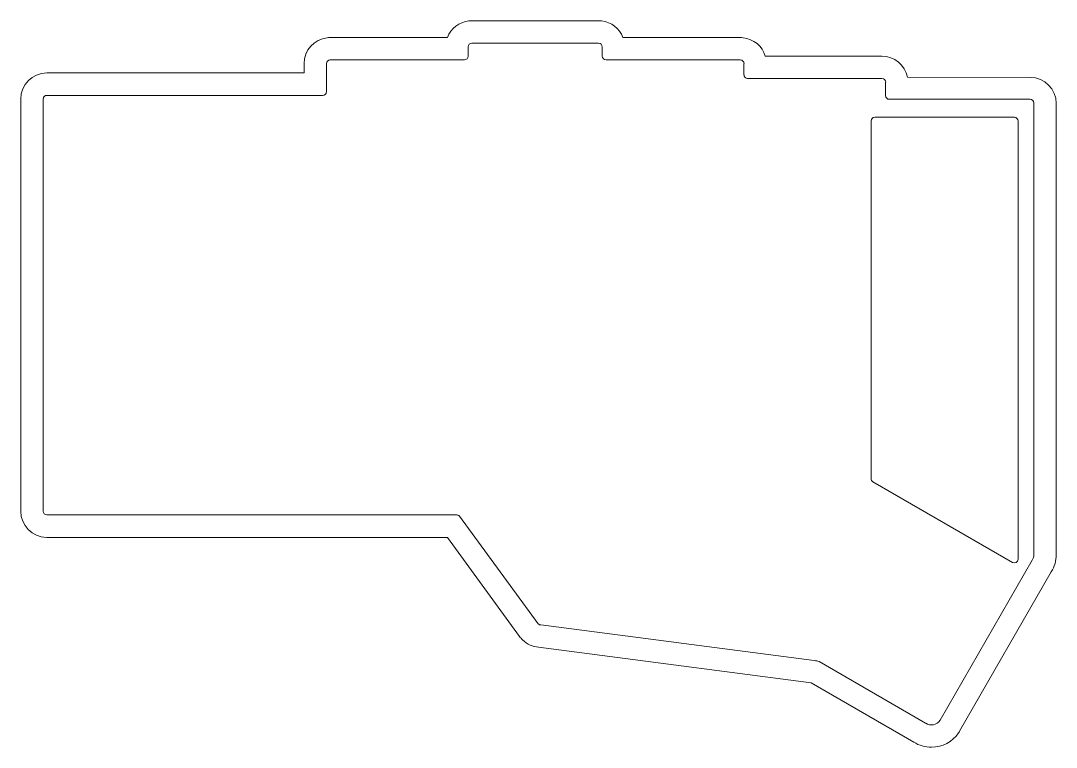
# Model space of a CAD drawing. Header units: millimetres. Extents: x -145 to -6, y 2 to 99.
import ezdxf

# ---------------------------------------------------------------- set-up
doc = ezdxf.new("R2010")
doc.units = ezdxf.units.MM
doc.header["$MEASUREMENT"] = 0
doc.layers.add('カット2(R0G0B255)', color=7, linetype='Continuous', lineweight=0)

# ---------------------------------------------------------------- blocks, each defined once
blk = doc.blocks.new('Block_0')
at = {"layer": 'カット2(R0G0B255)', "color": 5, "lineweight": 0, "true_color": 0x0000ff}
for points, knots in [([(-23.14, 1.94), (-23.98, 1.94), (-24.8, 2.17), (-25.5, 2.63), (-25.5, 2.63), (-39.29, 10.59), (-39.29, 10.59), (-39.29, 10.59), (-75.82, 15.34), (-75.82, 15.34), (-76.62, 15.41), (-77.38, 15.75), (-77.97, 16.32), (-78.12, 16.46), (-78.26, 16.63), (-78.38, 16.8), (-78.38, 16.8), (-88.06, 30.08), (-88.06, 30.08), (-88.06, 30.08), (-141.81, 30.08), (-141.83, 30.08), (-143.73, 30.11), (-145.29, 31.68), (-145.29, 33.58), (-145.29, 33.58), (-145.29, 88.83), (-145.29, 88.83), (-145.29, 90.76), (-143.72, 92.33), (-141.78, 92.33), (-141.78, 92.33), (-107.28, 92.33), (-107.28, 92.33), (-107.28, 92.33), (-107.28, 93.58), (-107.28, 93.58), (-107.28, 95.38), (-105.92, 96.86), (-104.18, 97.06), (-104.05, 97.08), (-103.92, 97.09), (-103.79, 97.09), (-103.79, 97.09), (-88.05, 97.09), (-88.05, 97.09), (-87.59, 98.28), (-86.49, 99.17), (-85.17, 99.31), (-85.04, 99.33), (-84.92, 99.34), (-84.79, 99.34), (-84.79, 99.34), (-67.79, 99.34), (-67.79, 99.34), (-67.65, 99.34), (-67.52, 99.33), (-67.39, 99.31), (-66.08, 99.16), (-64.98, 98.28), (-64.52, 97.09), (-64.52, 97.09), (-48.79, 97.09), (-48.79, 97.09), (-48.66, 97.09), (-48.53, 97.08), (-48.4, 97.06), (-46.99, 96.91), (-45.83, 95.91), (-45.43, 94.58), (-45.43, 94.58), (-29.79, 94.58), (-29.79, 94.58), (-28.1, 94.58), (-26.69, 93.38), (-26.36, 91.79), (-26.36, 91.79), (-9.89, 91.74), (-9.89, 91.74), (-7.97, 91.74), (-6.4, 90.17), (-6.4, 88.24), (-6.4, 88.24), (-6.4, 27.78), (-6.4, 27.78), (-6.4, 26.95), (-6.63, 26.15), (-7.07, 25.45), (-7.07, 25.45), (-19.37, 4.1), (-19.37, 4.1), (-19.41, 4.02), (-19.45, 3.94), (-19.5, 3.87), (-19.5, 3.87), (-19.5, 3.87), (-19.5, 3.87), (-20.32, 2.66), (-21.68, 1.94), (-23.14, 1.94)], [0, 0, 0, 0, 1, 1, 1, 2, 2, 2, 3, 3, 3, 4, 4, 4, 5, 5, 5, 6, 6, 6, 7, 7, 7, 8, 8, 8, 9, 9, 9, 10, 10, 10, 11, 11, 11, 12, 12, 12, 13, 13, 13, 14, 14, 14, 15, 15, 15, 16, 16, 16, 17, 17, 17, 18, 18, 18, 19, 19, 19, 20, 20, 20, 21, 21, 21, 22, 22, 22, 23, 23, 23, 24, 24, 24, 25, 25, 25, 26, 26, 26, 27, 27, 27, 28, 28, 28, 29, 29, 29, 30, 30, 30, 31, 31, 31, 32, 32, 32, 33, 33, 33, 33]), ([(-9.4, 27.78), (-9.4, 27.52), (-9.48, 27.25), (-9.63, 27.01), (-9.63, 27.01), (-21.99, 5.55), (-21.99, 5.55), (-21.99, 5.55), (-21.99, 5.55), (-21.99, 5.55), (-22.42, 4.91), (-23.28, 4.74), (-23.91, 5.17), (-23.91, 5.17), (-23.92, 5.18), (-23.92, 5.18), (-23.92, 5.18), (-38.21, 13.43), (-38.21, 13.43), (-38.42, 13.5), (-38.64, 13.54), (-38.87, 13.56), (-38.87, 13.56), (-75.54, 18.33), (-75.54, 18.33), (-75.67, 18.33), (-75.79, 18.39), (-75.89, 18.48), (-75.89, 18.48), (-75.89, 18.48), (-75.89, 18.48), (-75.89, 18.48), (-86.43, 32.94), (-86.43, 32.94), (-86.53, 33.03), (-86.65, 33.08), (-86.79, 33.08), (-86.79, 33.08), (-141.79, 33.08), (-141.79, 33.08), (-142.06, 33.09), (-142.29, 33.31), (-142.29, 33.58), (-142.29, 33.58), (-142.29, 88.83), (-142.29, 88.83), (-142.29, 89.11), (-142.06, 89.33), (-141.78, 89.33), (-141.78, 89.33), (-104.79, 89.33), (-104.79, 89.33), (-104.51, 89.33), (-104.28, 89.56), (-104.28, 89.83), (-104.28, 89.83), (-104.28, 93.58), (-104.28, 93.58), (-104.28, 93.86), (-104.06, 94.08), (-103.78, 94.08), (-103.78, 94.08), (-103.79, 94.09), (-103.79, 94.09), (-103.79, 94.09), (-85.79, 94.09), (-85.79, 94.09), (-85.79, 94.09), (-85.78, 94.08), (-85.78, 94.08), (-85.51, 94.08), (-85.28, 94.31), (-85.28, 94.58), (-85.28, 94.58), (-85.29, 94.58), (-85.29, 94.58), (-85.29, 94.58), (-85.29, 95.84), (-85.29, 95.84), (-85.29, 95.84), (-85.28, 95.83), (-85.28, 95.83), (-85.28, 96.11), (-85.06, 96.33), (-84.79, 96.33), (-84.79, 96.33), (-84.79, 96.34), (-84.79, 96.34), (-84.79, 96.34), (-67.79, 96.34), (-67.79, 96.34), (-67.79, 96.34), (-67.79, 96.33), (-67.79, 96.33), (-67.51, 96.33), (-67.29, 96.11), (-67.29, 95.84), (-67.29, 95.84), (-67.29, 94.58), (-67.29, 94.58), (-67.29, 94.31), (-67.06, 94.08), (-66.78, 94.08), (-66.78, 94.08), (-66.78, 94.09), (-66.78, 94.09), (-66.78, 94.09), (-48.79, 94.09), (-48.79, 94.09), (-48.79, 94.09), (-48.79, 94.08), (-48.79, 94.08), (-48.51, 94.08), (-48.28, 93.86), (-48.28, 93.58), (-48.28, 93.58), (-48.29, 93.58), (-48.29, 93.58), (-48.29, 93.58), (-48.29, 92.09), (-48.29, 92.09), (-48.29, 92.09), (-48.28, 92.08), (-48.28, 92.08), (-48.28, 91.81), (-48.07, 91.59), (-47.79, 91.58), (-47.79, 91.58), (-29.79, 91.58), (-29.79, 91.58), (-29.51, 91.58), (-29.28, 91.36), (-29.28, 91.08), (-29.28, 91.08), (-29.29, 91.08), (-29.29, 91.08), (-29.29, 91.08), (-29.29, 89.3), (-29.29, 89.3), (-29.29, 89.02), (-29.06, 88.8), (-28.79, 88.8), (-28.79, 88.8), (-9.9, 88.8), (-9.9, 88.8), (-9.62, 88.8), (-9.4, 88.58), (-9.4, 88.3), (-9.4, 88.3), (-9.4, 27.78), (-9.4, 27.78)], [0, 0, 0, 0, 1, 1, 1, 2, 2, 2, 3, 3, 3, 4, 4, 4, 5, 5, 5, 6, 6, 6, 7, 7, 7, 8, 8, 8, 9, 9, 9, 10, 10, 10, 11, 11, 11, 12, 12, 12, 13, 13, 13, 14, 14, 14, 15, 15, 15, 16, 16, 16, 17, 17, 17, 18, 18, 18, 19, 19, 19, 20, 20, 20, 21, 21, 21, 22, 22, 22, 23, 23, 23, 24, 24, 24, 25, 25, 25, 26, 26, 26, 27, 27, 27, 28, 28, 28, 29, 29, 29, 30, 30, 30, 31, 31, 31, 32, 32, 32, 33, 33, 33, 34, 34, 34, 35, 35, 35, 36, 36, 36, 37, 37, 37, 38, 38, 38, 39, 39, 39, 40, 40, 40, 41, 41, 41, 42, 42, 42, 43, 43, 43, 44, 44, 44, 45, 45, 45, 46, 46, 46, 47, 47, 47, 48, 48, 48, 49, 49, 49, 50, 50, 50, 50])]:
    blk.add_open_spline(points, degree=3, knots=knots, dxfattribs=at)

msp = doc.modelspace()

# ---------------------------------------------------------------- linework, layer by layer
at = {"layer": 'カット2(R0G0B255)', "color": 5, "lineweight": 0, "true_color": 0x0000ff}
msp.add_open_spline([(-11.52, 85.89), (-11.52, 85.89), (-11.52, 27.14), (-11.52, 27.14), (-11.52, 26.76), (-11.94, 26.51), (-12.27, 26.71), (-12.27, 26.71), (-30.99, 37.51), (-30.99, 37.51), (-31.15, 37.6), (-31.24, 37.76), (-31.24, 37.94), (-31.24, 37.94), (-31.24, 85.89), (-31.24, 85.89), (-31.24, 86.17), (-31.02, 86.39), (-30.74, 86.39), (-30.74, 86.39), (-12.02, 86.39), (-12.02, 86.39), (-11.75, 86.39), (-11.52, 86.17), (-11.52, 85.89)], degree=3, knots=[0, 0, 0, 0, 1, 1, 1, 2, 2, 2, 3, 3, 3, 4, 4, 4, 5, 5, 5, 6, 6, 6, 7, 7, 7, 8, 8, 8, 8], dxfattribs=at)

# ---------------------------------------------------------------- block references
at = {"layer": 'カット2(R0G0B255)'}
msp.add_blockref('Block_0', (0, 0), dxfattribs=at)

doc.saveas('drawing.dxf')
